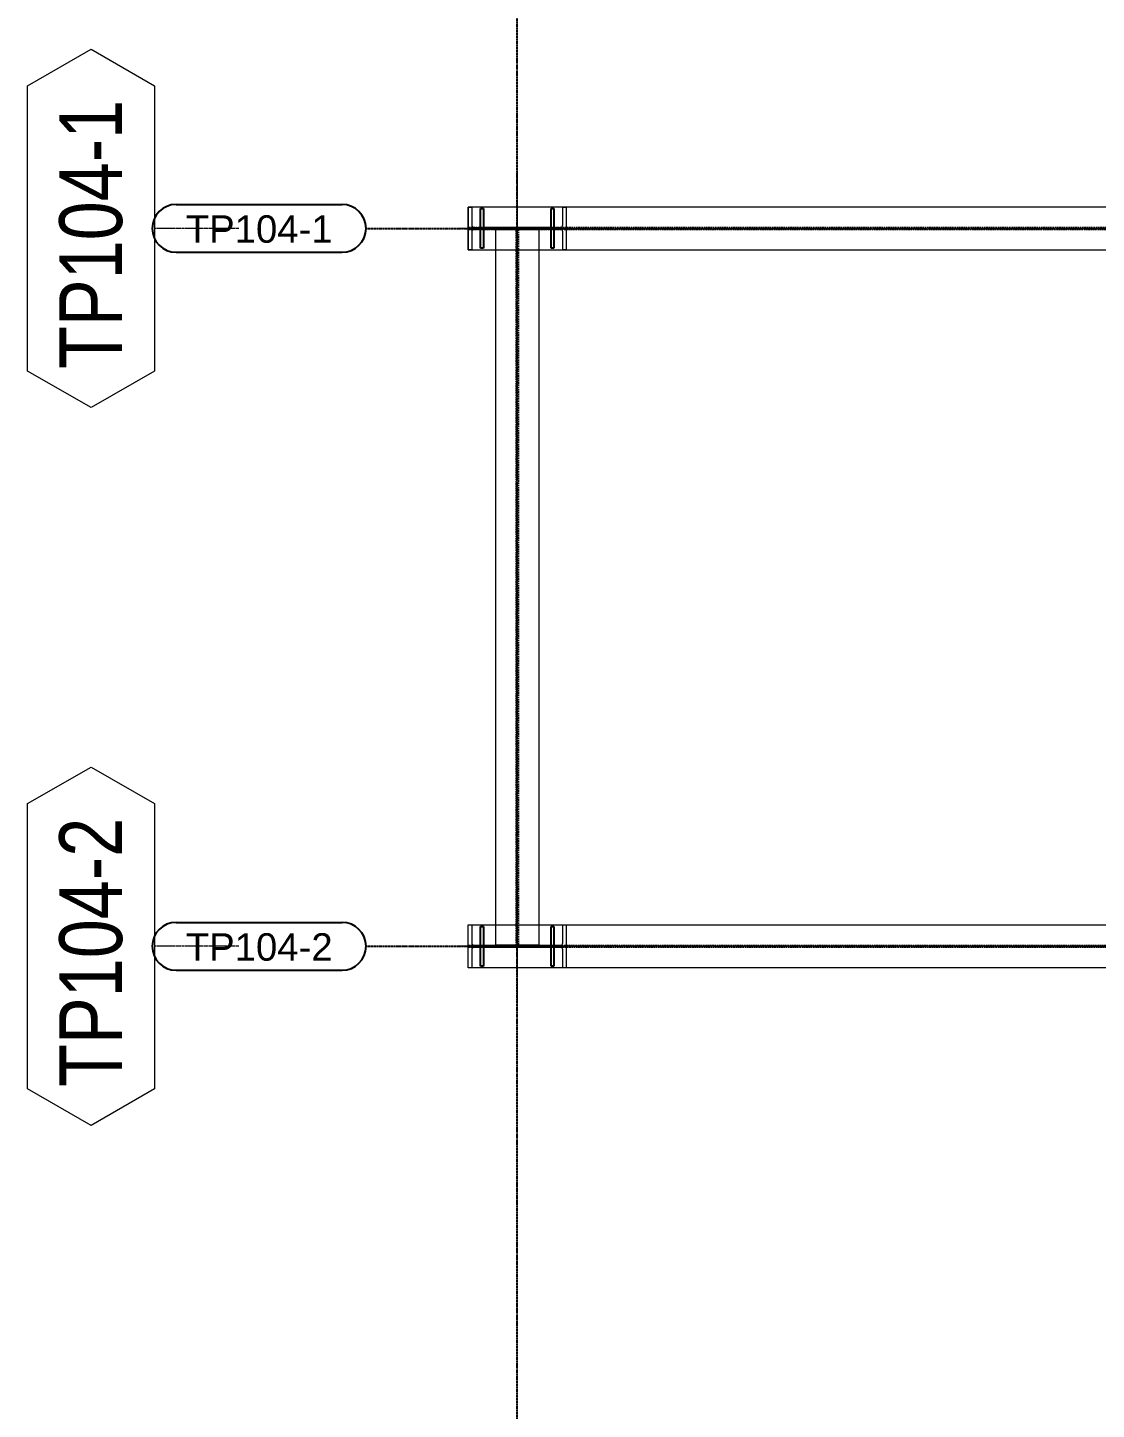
# Model space of a CAD drawing. Header units: millimetres. Extents: x -1319 to 21258, y 10038 to 27532.
# Drawn here: x -1319 to 3147, y 18547 to 24321 of the extents above; entities that cross this region are included whole.
import ezdxf
from ezdxf.enums import TextEntityAlignment as Align

# ---------------------------------------------------------------- set-up
doc = ezdxf.new("R2010")
doc.units = ezdxf.units.MM
for name, pattern in [('CENTER', [12.7, 7.9375, -1.5875, 1.5875, -1.5875]), ('DXK_LINE_DOT5', [7.8785, 2.979, -0.9799, 0.9799, -0.9799, 0.9799, -0.9799]), ('HIDDEN', [9.525, 6.35, -3.175])]:
    doc.linetypes.add(name, pattern=pattern)
for name, color, linetype in [('10', 7, 'Continuous'), ('2', 7, 'Continuous'), ('4', 7, 'Continuous')]:
    doc.layers.add(name, color=color, linetype=linetype)
for name, color, linetype, lineweight in [('BOX', 1, 'Continuous', 5), ('CEN', 1, 'CENTER', 9), ('HIDDEN', 3, 'HIDDEN', 9), ('MAIN OBJECT', 2, 'Continuous', 18), ('TEXT', 4, 'Continuous', 13)]:
    doc.layers.add(name, color=color, linetype=linetype, lineweight=lineweight)
doc.styles.add('Arial', font='arial.ttf', dxfattribs={"height": 0.2})
doc.styles.add('TEXT_350', font='arial.ttf', dxfattribs={"width": 0.8, "height": 3.5})

# ---------------------------------------------------------------- blocks, each defined once
blk = doc.blocks.new('A$Cfeb8c868')
at = {"layer": '4', "linetype": 'Continuous'}
for points in [[(-5000, -4, -1), (-5000, 4, -1)], [(-5000, -3004, -1), (-5000, -2996, -1)]]:
    blk.add_hatch(color=4, dxfattribs=at).paths.add_polyline_path(points)
at = {"layer": '10', "color": 4, "linetype": 'Continuous'}
for p, q in [((-6425.6, 100), (-5732.2, 100)), ((-6425.6, -100), (-5732.2, -100)), ((-6425.6, -2900), (-5732.2, -2900)), ((-6425.6, -3100), (-5732.2, -3100))]:
    blk.add_line(p, q, dxfattribs=at)
for centre, start, end in [((-6425.6, 0), 90, 270), ((-5732.2, 0), 270, 90), ((-6425.6, -3000), 90, 270), ((-5732.2, -3000), 270, 90)]:
    blk.add_arc(centre, 100, start, end, dxfattribs=at)
at = {"layer": '2', "color": 4, "linetype": 'DXK_LINE_DOT5'}
for p, q in [((-5000, -10093), (-5000, 2072.7)), ((-5632.2, 0), (11949.3, 0)), ((-5632.2, -3000), (11949.3, -3000))]:
    blk.add_line(p, q, dxfattribs=at)
at = {"layer": '2', "color": 4, "linetype": 'Continuous'}
for p, q in [((-5153.3, -82.8), (-5153.3, 82.8)), ((-5153.3, 82.8), (-5141.5, 82.8)), ((-5141.5, 82.8), (-5141.5, 3.3)), ((-4858.5, 82.8), (-4846.7, 82.8)), ((-4858.5, 3.3), (-4858.5, 82.8)), ((-4846.7, 82.8), (-4846.7, -82.8)), ((-5141.5, 3.3), (-4858.5, 3.3)), ((-4858.5, -3.3), (-5141.5, -3.3)), ((-5141.5, -3.3), (-5141.5, -82.8)), ((-4858.5, -82.8), (-4858.5, -3.3)), ((-5141.5, -82.8), (-5153.3, -82.8)), ((-4846.7, -82.8), (-4858.5, -82.8)), ((-5153.3, -3082.8), (-5153.3, -2917.2)), ((-5153.3, -2917.2), (-5141.5, -2917.2)), ((-5141.5, -2917.2), (-5141.5, -2996.7)), ((-4858.5, -2917.2), (-4846.7, -2917.2)), ((-4858.5, -2996.7), (-4858.5, -2917.2)), ((-4846.7, -2917.2), (-4846.7, -3082.8)), ((-5141.5, -2996.7), (-4858.5, -2996.7)), ((-4858.5, -3003.3), (-5141.5, -3003.3)), ((-5141.5, -3003.3), (-5141.5, -3082.8)), ((-4858.5, -3082.8), (-4858.5, -3003.3)), ((-5141.5, -3082.8), (-5153.3, -3082.8)), ((-4846.7, -3082.8), (-4858.5, -3082.8))]:
    blk.add_line(p, q, dxfattribs=at)
at = {"layer": '4', "color": 4, "linetype": 'CENTER'}
for p, q in [((-5000, 0), (-5000, 0)), ((-5000, -3000), (-5000, -3000))]:
    blk.add_line(p, q, dxfattribs=at)
at = {"layer": '4', "color": 4, "linetype": 'Continuous'}
for centre in [(-5000, 0), (-5000, -3000)]:
    blk.add_circle(centre, 4, dxfattribs=at)
at = {"layer": '10', "color": 4, "linetype": 'Continuous', "style": 'Arial'}
for s, p in [('TP104-1', (-6385.6, -60)), ('TP104-2', (-6385.6, -3060))]:
    blk.add_text(s, height=114.61, dxfattribs=at).set_placement(p)
blk = doc.blocks.new('A$C8184bacf')
at = {"layer": 'BOX', "color": 1, "lineweight": 5}
for p, q in [((-7046.2, 596.1, 448149754.8), (-6781.2, 749.1, 448149754.8)), ((-6781.2, 749.1, 448149754.8), (-6516.2, 596.1, 448149754.8)), ((-7046.2, -596.1, 448149754.8), (-7046.2, 596.1, 448149754.8)), ((-6516.2, 596.1, 448149754.8), (-6516.2, -596.1, 448149754.8)), ((-6781.2, -749.1, 448149754.8), (-7046.2, -596.1, 448149754.8)), ((-6516.2, -596.1, 448149754.8), (-6781.2, -749.1, 448149754.8)), ((-7046.2, -2403.9, 448149754.8), (-6781.2, -2250.9, 448149754.8)), ((-6781.2, -2250.9, 448149754.8), (-6516.2, -2403.9, 448149754.8)), ((-7046.2, -3596.1, 448149754.8), (-7046.2, -2403.9, 448149754.8)), ((-6516.2, -2403.9, 448149754.8), (-6516.2, -3596.1, 448149754.8)), ((-6781.2, -3749.1, 448149754.8), (-7046.2, -3596.1, 448149754.8)), ((-6516.2, -3596.1, 448149754.8), (-6781.2, -3749.1, 448149754.8))]:
    blk.add_line(p, q, dxfattribs=at)
at = {"layer": 'CEN', "color": 1}
for p, q in [((-5000, 235.7, 448149754.8), (-5000, -235.7, 448149754.8)), ((-6164.2, 0, 448149754.8), (-6516.2, 0, 448149754.8)), ((-4764.3, 0, 448149754.8), (-5235.7, 0, 448149754.8)), ((-200.3, 0, 448149754.8), (-5209.1, 0, 448149754.8)), ((-5000, -3000, 448149754.8), (-5000, 0, 448149754.8)), ((-5000, -2764.3, 448149754.8), (-5000, -3235.7, 448149754.8)), ((-6164.2, -3000, 448149754.8), (-6516.2, -3000, 448149754.8)), ((-4764.3, -3000, 448149754.8), (-5235.7, -3000, 448149754.8)), ((-200.3, -3000, 448149754.8), (-5209.1, -3000, 448149754.8))]:
    blk.add_line(p, q, dxfattribs=at)
for centre in [(-5000, 0, 448149754.8), (-5000, -3000, 448149754.8)]:
    blk.add_circle(centre, 5, dxfattribs=at)
at = {"layer": 'HIDDEN', "color": 1}
for p, q in [((-204.7, 4.4, 448149757.1), (-5204.7, 4.4, 448149757.1)), ((-5204.7, 4.4, 448149757.1), (-5204.7, -4.4, 448149757.1)), ((-5204.7, -4.4, 448149757.1), (-204.7, -4.4, 448149757.1)), ((-5004.4, -2995.6, 448149756.3), (-5004.4, -4.4, 448149756.3)), ((-5004.4, -4.4, 448149756.3), (-4995.6, -4.4, 448149756.3)), ((-4995.6, -4.4, 448149756.3), (-4995.6, -2995.6, 448149756.3)), ((-5204.7, -2995.6, 448149757.1), (-204.7, -2995.6, 448149757.1)), ((-5204.7, -3004.4, 448149757.1), (-5204.7, -2995.6, 448149757.1)), ((-4995.6, -2995.6, 448149756.3), (-5004.4, -2995.6, 448149756.3)), ((-204.7, -3004.4, 448149757.1), (-5204.7, -3004.4, 448149757.1))]:
    blk.add_line(p, q, dxfattribs=at)
at = {"layer": 'MAIN OBJECT', "color": 1}
for p, q in [((-5204.7, -89.4, 448149754.8), (-5204.7, 89.4, 448149754.8)), ((-5204.7, 89.4, 448149754.8), (-5190.4, 89.4, 448149754.8)), ((-204.7, 89.4, 448149757.1), (-5204.7, 89.4, 448149757.1)), ((-5204.7, 89.4, 448149757.1), (-5204.7, -89.4, 448149757.1)), ((-5190.4, 89.4, 448149754.8), (-5190.4, 14.6, 448149754.8)), ((-4809.6, 14.6, 448149754.8), (-4809.6, 89.4, 448149754.8)), ((-4809.6, 89.4, 448149754.8), (-4795.3, 89.4, 448149754.8)), ((-4795.3, 89.4, 448149754.8), (-4795.3, -89.4, 448149754.8)), ((-5180.2, 4.4, 448149754.8), (-4819.8, 4.4, 448149754.8)), ((-5190.4, -14.6, 448149754.8), (-5190.4, -89.4, 448149754.8)), ((-4819.8, -4.4, 448149754.8), (-5180.2, -4.4, 448149754.8)), ((-5089.4, -2995.6, 448149756.3), (-5089.4, -4.4, 448149756.3)), ((-5089.4, -4.4, 448149756.3), (-4910.6, -4.4, 448149756.3)), ((-4910.6, -4.4, 448149756.3), (-4910.6, -2995.6, 448149756.3)), ((-4809.6, -89.4, 448149754.8), (-4809.6, -14.6, 448149754.8)), ((-5190.4, -89.4, 448149754.8), (-5204.7, -89.4, 448149754.8)), ((-5204.7, -89.4, 448149757.1), (-204.7, -89.4, 448149757.1)), ((-4795.3, -89.4, 448149754.8), (-4809.6, -89.4, 448149754.8)), ((-5204.7, -3089.4, 448149754.8), (-5204.7, -2910.6, 448149754.8)), ((-5204.7, -2910.6, 448149754.8), (-5190.4, -2910.6, 448149754.8)), ((-5204.7, -2910.6, 448149757.1), (-204.7, -2910.6, 448149757.1)), ((-5204.7, -3089.4, 448149757.1), (-5204.7, -2910.6, 448149757.1)), ((-5190.4, -2910.6, 448149754.8), (-5190.4, -2985.4, 448149754.8)), ((-4809.6, -2985.4, 448149754.8), (-4809.6, -2910.6, 448149754.8)), ((-4809.6, -2910.6, 448149754.8), (-4795.3, -2910.6, 448149754.8)), ((-4795.3, -2910.6, 448149754.8), (-4795.3, -3089.4, 448149754.8)), ((-5180.2, -2995.6, 448149754.8), (-4819.8, -2995.6, 448149754.8)), ((-4910.6, -2995.6, 448149756.3), (-5089.4, -2995.6, 448149756.3)), ((-5190.4, -3014.6, 448149754.8), (-5190.4, -3089.4, 448149754.8)), ((-4819.8, -3004.4, 448149754.8), (-5180.2, -3004.4, 448149754.8)), ((-4809.6, -3089.4, 448149754.8), (-4809.6, -3014.6, 448149754.8)), ((-5190.4, -3089.4, 448149754.8), (-5204.7, -3089.4, 448149754.8)), ((-204.7, -3089.4, 448149757.1), (-5204.7, -3089.4, 448149757.1)), ((-4795.3, -3089.4, 448149754.8), (-4809.6, -3089.4, 448149754.8))]:
    blk.add_line(p, q, dxfattribs=at)
for centre, start, end in [((-5180.2, 14.6, 448149754.8), 180, 270), ((-4819.8, 14.6, 448149754.8), 270, 0), ((-5180.2, -14.6, 448149754.8), 90, 180), ((-4819.8, -14.6, 448149754.8), 0, 90), ((-5180.2, -2985.4, 448149754.8), 180, 270), ((-4819.8, -2985.4, 448149754.8), 270, 0), ((-5180.2, -3014.6, 448149754.8), 90, 180), ((-4819.8, -3014.6, 448149754.8), 0, 90)]:
    blk.add_arc(centre, 10.2, start, end, dxfattribs=at)
at = {"layer": 'TEXT', "color": 1, "style": 'TEXT_350', "width": 0.8}
for s, p in [('TP104-1', (-6782.9, -25.3, 448149754.8)), ('TP104-2', (-6782.9, -3025.3, 448149754.8))]:
    blk.add_text(s, height=262.5, rotation=90, dxfattribs=at).set_placement(p, align=Align.MIDDLE)

msp = doc.modelspace()

# ---------------------------------------------------------------- block references
for name in ['A$C8184bacf', 'A$Cfeb8c868']:
    msp.add_blockref(name, (5726.8, 23482))

doc.saveas('drawing.dxf')
